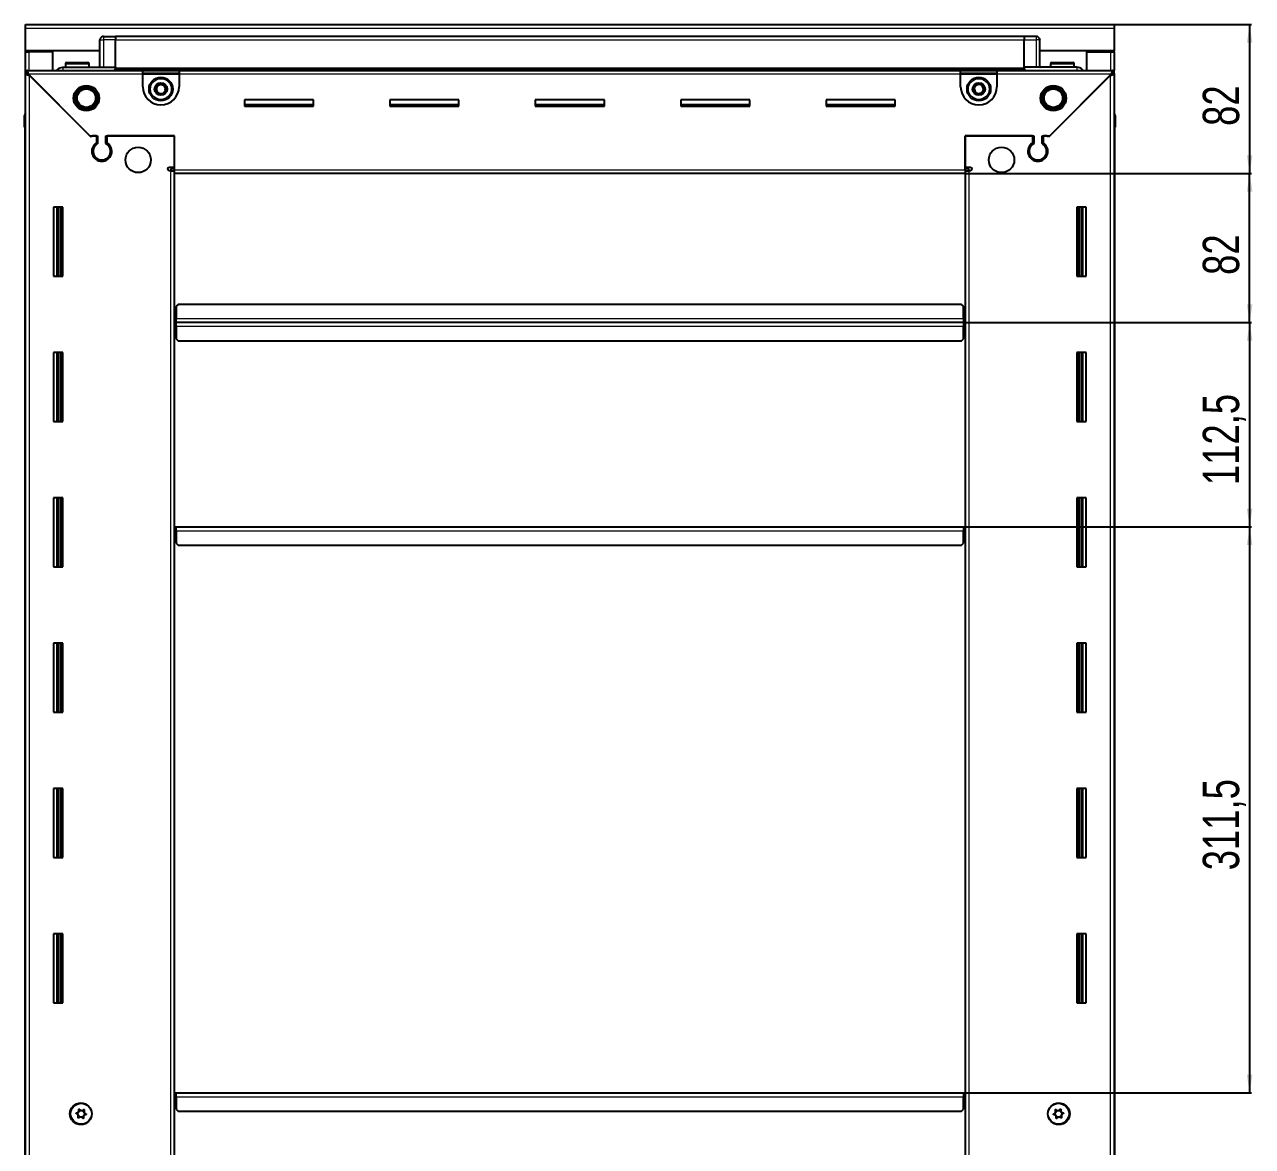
# Model space of a CAD drawing. Header units: millimetres. Extents: x 877 to 3916, y -1024 to 1882.
# Drawn here: x 3240 to 3916, y 1130 to 1748 of the extents above; entities that cross this region are included whole.
import ezdxf

# ---------------------------------------------------------------- set-up
doc = ezdxf.new("R2010")
doc.units = ezdxf.units.MM
doc.layers.add('FORMAT', color=7, linetype='Continuous')
doc.styles.add('SLDTEXTSTYLE0', font='TXT', dxfattribs={"width": 0.75})
doc.dimstyles.new('SLDDIMSTYLE0', dxfattribs={"dimtxt": 20, "dimasz": 10, "dimexe": 0, "dimexo": 0.0625, "dimgap": 5, "dimtad": 2, "dimdec": 1, "dimrnd": 1e-09, "dimzin": 12, "dimdsep": 46, "dimtxsty": 'SLDTEXTSTYLE0', "dimsah": 1, "dimcen": 0.09, "dimadec": 0, "dimazin": 3, "dimtfac": 1, "dimtofl": 0, "dimtmove": 0, "dimatfit": 3, "dimfxl": 0, "dimfrac": 2, "dimtolj": 1, "dimtzin": 12, "dimarcsym": 0})

# ---------------------------------------------------------------- blocks, each defined once
blk = doc.blocks.new('_D_6')
at = {"layer": 'FORMAT'}
for p, q in [((3839.81, 1747.66), (3915.3, 1747.66)), ((3914.3, 1747.66), (3914.3, 1665.66)), ((3757.81, 1665.66), (3915.3, 1665.66))]:
    blk.add_line(p, q, dxfattribs=at)
for points in [[(3914.3, 1747.66), (3912.76, 1737.66), (3915.84, 1737.66)], [(3914.3, 1665.66), (3915.84, 1675.66), (3912.76, 1675.66)]]:
    blk.add_solid(points, dxfattribs=at)
at = {"layer": 'FORMAT', "insert": (3888.52, 1691.88), "char_height": 20, "attachment_point": 1, "rotation": 90, "style": 'SLDTEXTSTYLE0'}
blk.add_mtext('82', dxfattribs=at)
blk = doc.blocks.new('_D_7')
at = {"layer": 'FORMAT'}
for p, q in [((3757.81, 1665.66), (3915.3, 1665.66)), ((3914.3, 1583.66), (3914.3, 1665.66)), ((3756.81, 1583.66), (3915.3, 1583.66))]:
    blk.add_line(p, q, dxfattribs=at)
for points in [[(3914.3, 1665.66), (3912.76, 1655.66), (3915.84, 1655.66)], [(3914.3, 1583.66), (3915.84, 1593.66), (3912.76, 1593.66)]]:
    blk.add_solid(points, dxfattribs=at)
at = {"layer": 'FORMAT', "insert": (3888.52, 1609.88), "char_height": 20, "attachment_point": 1, "rotation": 90, "style": 'SLDTEXTSTYLE0'}
blk.add_mtext('82', dxfattribs=at)
blk = doc.blocks.new('_D_8')
at = {"layer": 'FORMAT'}
for p, q in [((3756.81, 1583.66), (3915.3, 1583.66)), ((3914.3, 1583.66), (3914.3, 1471.16)), ((3756.81, 1471.16), (3915.3, 1471.16))]:
    blk.add_line(p, q, dxfattribs=at)
for points in [[(3914.3, 1583.66), (3912.76, 1573.66), (3915.84, 1573.66)], [(3914.3, 1471.16), (3915.84, 1481.16), (3912.76, 1481.16)]]:
    blk.add_solid(points, dxfattribs=at)
at = {"layer": 'FORMAT', "insert": (3888.52, 1494.16), "char_height": 20, "attachment_point": 1, "rotation": 90, "style": 'SLDTEXTSTYLE0'}
blk.add_mtext('112,5', dxfattribs=at)
blk = doc.blocks.new('_D_9')
at = {"layer": 'FORMAT'}
for p, q in [((3756.81, 1471.16), (3915.3, 1471.16)), ((3914.3, 1471.16), (3914.3, 1159.66)), ((3756.81, 1159.66), (3915.3, 1159.66))]:
    blk.add_line(p, q, dxfattribs=at)
for points in [[(3914.3, 1471.16), (3912.76, 1461.16), (3915.84, 1461.16)], [(3914.3, 1159.66), (3915.84, 1169.66), (3912.76, 1169.66)]]:
    blk.add_solid(points, dxfattribs=at)
at = {"layer": 'FORMAT', "insert": (3888.52, 1282.16), "char_height": 20, "attachment_point": 1, "rotation": 90, "style": 'SLDTEXTSTYLE0'}
blk.add_mtext('311,5', dxfattribs=at)

msp = doc.modelspace()

# ---------------------------------------------------------------- linework, layer by layer
at = {"color": 7, "linetype": 'Continuous', "lineweight": 25}
for p, q in [((3240.8, 1745.56), (3240.8, 1747.66)), ((3240.8, 1747.66), (3839.8, 1747.66)), ((3240.8, 1733.16), (3240.8, 1745.56)), ((3839.8, 1747.66), (3839.8, 1745.56)), ((3839.8, 1745.56), (3839.8, 1733.16)), ((3281.8, 1724.16), (3281.8, 1739.16)), ((3282.48, 1740.66), (3282.48, 1740.66)), ((3283.8, 1741.16), (3290.3, 1741.16)), ((3283.8, 1741.16), (3290.3, 1741.16)), ((3290.3, 1741.16), (3290.3, 1741.16)), ((3290.3, 1741.16), (3290.3, 1741.16)), ((3290.3, 1741.16), (3290.3, 1739.16)), ((3790.3, 1741.01), (3290.3, 1741.01)), ((3290.3, 1724.16), (3290.3, 1739.16)), ((3790.3, 1741.16), (3790.3, 1741.16)), ((3796.8, 1741.16), (3790.3, 1741.16)), ((3796.8, 1741.16), (3790.3, 1741.16)), ((3790.3, 1741.16), (3790.3, 1739.16)), ((3790.3, 1724.16), (3790.3, 1739.16)), ((3798.8, 1739.16), (3798.8, 1739.16)), ((3798.8, 1724.16), (3798.8, 1739.16)), ((3281.8, 1733.16), (3240.8, 1733.16)), ((3240.8, 1732.66), (3240.8, 1733.16)), ((3240.8, 1732.66), (3242.9, 1732.66)), ((3240.8, 1722.41), (3240.8, 1732.66)), ((3242.3, 1732.66), (3242.3, 1733.16)), ((3255.8, 1732.66), (3242.9, 1732.66)), ((3255.8, 1722.41), (3255.8, 1732.66)), ((3839.8, 1733.16), (3798.8, 1733.16)), ((3824.8, 1732.66), (3837.7, 1732.66)), ((3824.8, 1722.41), (3824.8, 1732.66)), ((3837.7, 1732.66), (3839.8, 1732.66)), ((3838.3, 1732.66), (3838.3, 1733.16)), ((3839.8, 1732.66), (3839.8, 1733.16)), ((3839.8, 1732.66), (3839.8, 1722.41)), ((3261.3, 1724.16), (3290.3, 1724.16)), ((3262.8, 1726.06), (3262.8, 1724.16)), ((3263.6, 1726.86), (3275, 1726.86)), ((3275.8, 1724.16), (3275.8, 1726.06)), ((3290.23, 1722.41), (3290.3, 1724.13)), ((3290.3, 1724.16), (3290.3, 1723.66)), ((3290.3, 1723.01), (3790.3, 1723.01)), ((3790.3, 1724.16), (3790.3, 1723.66)), ((3819.3, 1724.16), (3790.3, 1724.16)), ((3790.3, 1724.13), (3790.38, 1722.41)), ((3804.8, 1726.06), (3804.8, 1724.16)), ((3805.6, 1726.86), (3817, 1726.86)), ((3817.8, 1724.16), (3817.8, 1726.06)), ((3240.8, 1720.91), (3240.8, 1722.41)), ((3240.8, 1722.41), (3241.8, 1722.41)), ((3240.8, 1720.41), (3240.8, 1720.91)), ((3240.8, 1720.91), (3241.8, 1720.91)), ((3240.8, 575.91), (3240.8, 1720.41)), ((3242.3, 1720.41), (3240.8, 1720.41)), ((3241.8, 1722.41), (3305.3, 1722.41)), ((3241.8, 1720.91), (3241.8, 1722.41)), ((3242.4, 1720.31), (3276.3, 1686.41)), ((3277, 1685.71), (3242.9, 1719.81)), ((3305.3, 1720.31), (3305.3, 1722.41)), ((3305.3, 1722.41), (3325.3, 1722.41)), ((3305.3, 1720.91), (3325.3, 1720.91)), ((3305.3, 1713.41), (3305.3, 1720.31)), ((3325.3, 1722.41), (3755.3, 1722.41)), ((3325.3, 1722.41), (3325.3, 1720.31)), ((3325.3, 1720.31), (3325.3, 1713.41)), ((3755.3, 1720.31), (3755.3, 1722.41)), ((3755.3, 1722.41), (3775.3, 1722.41)), ((3755.3, 1720.91), (3775.3, 1720.91)), ((3755.3, 1713.41), (3755.3, 1720.31)), ((3775.3, 1722.41), (3838.8, 1722.41)), ((3775.3, 1722.41), (3775.3, 1720.31)), ((3775.3, 1720.31), (3775.3, 1713.41)), ((3837.7, 1719.81), (3803.6, 1685.71)), ((3804.3, 1686.41), (3838.2, 1720.31)), ((3838.3, 1720.41), (3839.8, 1720.41)), ((3838.8, 1720.91), (3838.8, 1722.41)), ((3838.8, 1722.41), (3839.8, 1722.41)), ((3838.8, 1720.91), (3839.8, 1720.91)), ((3839.8, 1720.91), (3839.8, 1722.41)), ((3839.8, 1720.91), (3839.8, 1720.41)), ((3839.8, 1720.41), (3839.8, 575.91)), ((3399.3, 1706.16), (3361.3, 1706.16)), ((3361.3, 1706.16), (3361.3, 1702.66)), ((3399.3, 1703.41), (3361.3, 1703.41)), ((3361.3, 1702.66), (3399.3, 1702.66)), ((3399.3, 1702.66), (3399.3, 1706.16)), ((3479.3, 1706.16), (3441.3, 1706.16)), ((3441.3, 1706.16), (3441.3, 1702.66)), ((3479.3, 1703.41), (3441.3, 1703.41)), ((3441.3, 1702.66), (3479.3, 1702.66)), ((3479.3, 1702.66), (3479.3, 1706.16)), ((3559.3, 1706.16), (3521.3, 1706.16)), ((3521.3, 1706.16), (3521.3, 1702.66)), ((3559.3, 1703.41), (3521.3, 1703.41)), ((3521.3, 1702.66), (3559.3, 1702.66)), ((3559.3, 1702.66), (3559.3, 1706.16)), ((3639.3, 1706.16), (3601.3, 1706.16)), ((3601.3, 1706.16), (3601.3, 1702.66)), ((3639.3, 1703.41), (3601.3, 1703.41)), ((3601.3, 1702.66), (3639.3, 1702.66)), ((3639.3, 1702.66), (3639.3, 1706.16)), ((3719.3, 1706.16), (3681.3, 1706.16)), ((3681.3, 1706.16), (3681.3, 1702.66)), ((3719.3, 1703.41), (3681.3, 1703.41)), ((3681.3, 1702.66), (3719.3, 1702.66)), ((3719.3, 1702.66), (3719.3, 1706.16)), ((3240.3, 1697.66), (3240.3, 1691.16)), ((3240.3, 1691.16), (3240.3, 1697.66)), ((3839.8, 1698.98), (3839.8, 1698.98)), ((3840.3, 1697.66), (3840.3, 1691.16)), ((3840.3, 1691.16), (3840.3, 1697.66)), ((3240.3, 1691.16), (3240.3, 1691.16)), ((3240.8, 1691.16), (3240.3, 1691.16)), ((3240.45, 1691.16), (3240.45, 605.16)), ((3839.8, 1691.16), (3840.3, 1691.16)), ((3840.15, 605.16), (3840.15, 1691.16)), ((3840.3, 1691.16), (3840.3, 1691.16)), ((3840.3, 1691.16), (3840.3, 1691.16)), ((3276.3, 1686.41), (3280.5, 1686.41)), ((3277.7, 1686.41), (3277, 1685.71)), ((3279.8, 1686.41), (3277.7, 1686.41)), ((3279.8, 1686.41), (3279.8, 1682.52)), ((3280.5, 1686.41), (3280.5, 1682.12)), ((3285.1, 1686.41), (3322.8, 1686.41)), ((3285.1, 1682.12), (3285.1, 1686.41)), ((3285.8, 1682.52), (3285.8, 1686.41)), ((3322.8, 1686.41), (3285.8, 1686.41)), ((3322.8, 1667.76), (3322.8, 1686.41)), ((3322.8, 1669.16), (3322.8, 1686.41)), ((3757.8, 1686.41), (3795.5, 1686.41)), ((3757.8, 1667.76), (3757.8, 1686.41)), ((3757.8, 1686.41), (3757.8, 1669.16)), ((3794.8, 1686.41), (3757.8, 1686.41)), ((3794.8, 1686.41), (3794.8, 1682.52)), ((3795.5, 1686.41), (3795.5, 1682.12)), ((3800.1, 1686.41), (3804.3, 1686.41)), ((3800.1, 1682.12), (3800.1, 1686.41)), ((3802.9, 1686.41), (3800.8, 1686.41)), ((3800.8, 1682.52), (3800.8, 1686.41)), ((3803.6, 1685.71), (3802.9, 1686.41)), ((3280.8, 1673.55), (3280.8, 1672.79)), ((3319.95, 1669.16), (3322.8, 1669.16)), ((3757.8, 1669.16), (3760.65, 1669.16)), ((3799.8, 1673.55), (3799.8, 1672.79)), ((3320.7, 1667.16), (3319.95, 1667.16)), ((3320.7, 1667.16), (3322.8, 1667.16)), ((3322.8, 1668.16), (3320.8, 1668.16)), ((3320.8, 1668.16), (3320.8, 1667.16)), ((3322.8, 1665.66), (3322.8, 1667.76)), ((3757.8, 1665.66), (3322.8, 1665.66)), ((3322.8, 630.66), (3322.8, 1665.66)), ((3759.8, 1668.16), (3757.8, 1668.16)), ((3757.8, 1667.76), (3757.8, 1665.66)), ((3757.8, 1667.16), (3759.9, 1667.16)), ((3757.8, 1665.66), (3757.8, 630.66)), ((3759.8, 1667.16), (3759.8, 1668.16)), ((3760.65, 1667.16), (3759.9, 1667.16)), ((3261.3, 1647.16), (3256.3, 1647.16)), ((3256.3, 1647.16), (3256.3, 1609.16)), ((3258.45, 1609.16), (3258.45, 1647.16)), ((3260.24, 1609.16), (3260.24, 1647.16)), ((3260.28, 1609.16), (3260.28, 1647.16)), ((3261.3, 1609.16), (3261.3, 1647.16)), ((3819.3, 1647.16), (3819.3, 1609.16)), ((3824.3, 1647.16), (3819.3, 1647.16)), ((3820.32, 1647.16), (3820.32, 1609.16)), ((3820.36, 1647.16), (3820.36, 1609.16)), ((3822.15, 1647.16), (3822.15, 1609.16)), ((3824.3, 1609.16), (3824.3, 1647.16)), ((3256.3, 1609.16), (3261.3, 1609.16)), ((3819.3, 1609.16), (3824.3, 1609.16)), ((3324.8, 1593.66), (3323.8, 1592.66)), ((3323.8, 1592.66), (3323.8, 1585.76)), ((3755.8, 1593.66), (3324.8, 1593.66)), ((3756.8, 1592.66), (3755.8, 1593.66)), ((3756.8, 1585.76), (3756.8, 1592.66)), ((3323.55, 1583.66), (3322.8, 1583.66)), ((3323.8, 1586.51), (3323.55, 1586.51)), ((3323.55, 1586.51), (3323.55, 1583.66)), ((3323.55, 1583.66), (3323.55, 1580.81)), ((3323.55, 1580.81), (3323.8, 1580.81)), ((3323.8, 1583.66), (3323.8, 1585.76)), ((3323.8, 1581.56), (3323.8, 1583.66)), ((3756.8, 1583.66), (3323.8, 1583.66)), ((3323.8, 1581.56), (3323.8, 1574.66)), ((3757.05, 1586.51), (3756.8, 1586.51)), ((3756.8, 1585.76), (3756.8, 1583.66)), ((3756.8, 1583.66), (3756.8, 1581.56)), ((3756.8, 1574.66), (3756.8, 1581.56)), ((3756.8, 1580.81), (3757.05, 1580.81)), ((3757.05, 1583.66), (3757.05, 1586.51)), ((3757.05, 1580.81), (3757.05, 1583.66)), ((3757.8, 1583.66), (3757.05, 1583.66)), ((3323.8, 1574.66), (3324.8, 1573.66)), ((3755.8, 1573.66), (3756.8, 1574.66)), ((3324.8, 1573.66), (3755.8, 1573.66)), ((3261.3, 1567.16), (3256.3, 1567.16)), ((3256.3, 1567.16), (3256.3, 1529.16)), ((3258.45, 1529.16), (3258.45, 1567.16)), ((3260.24, 1529.16), (3260.24, 1567.16)), ((3260.28, 1529.16), (3260.28, 1567.16)), ((3261.3, 1529.16), (3261.3, 1567.16)), ((3819.3, 1567.16), (3819.3, 1529.16)), ((3824.3, 1567.16), (3819.3, 1567.16)), ((3820.32, 1567.16), (3820.32, 1529.16)), ((3820.36, 1567.16), (3820.36, 1529.16)), ((3822.15, 1567.16), (3822.15, 1529.16)), ((3824.3, 1529.16), (3824.3, 1567.16)), ((3256.3, 1529.16), (3261.3, 1529.16)), ((3819.3, 1529.16), (3824.3, 1529.16)), ((3261.3, 1487.16), (3256.3, 1487.16)), ((3256.3, 1487.16), (3256.3, 1449.16)), ((3258.45, 1449.16), (3258.45, 1487.16)), ((3260.24, 1449.16), (3260.24, 1487.16)), ((3260.28, 1449.16), (3260.28, 1487.16)), ((3261.3, 1449.16), (3261.3, 1487.16)), ((3819.3, 1487.16), (3819.3, 1449.16)), ((3824.3, 1487.16), (3819.3, 1487.16)), ((3820.32, 1487.16), (3820.32, 1449.16)), ((3820.36, 1487.16), (3820.36, 1449.16)), ((3822.15, 1487.16), (3822.15, 1449.16)), ((3824.3, 1449.16), (3824.3, 1487.16)), ((3322.8, 1471.16), (3323.55, 1471.16)), ((3323.55, 1471.16), (3323.55, 1468.31)), ((3323.55, 1468.31), (3323.8, 1468.31)), ((3323.8, 1469.06), (3323.8, 1471.16)), ((3323.8, 1471.16), (3756.8, 1471.16)), ((3323.8, 1469.06), (3323.8, 1462.16)), ((3756.8, 1471.16), (3756.8, 1469.06)), ((3756.8, 1462.16), (3756.8, 1469.06)), ((3756.8, 1468.31), (3757.05, 1468.31)), ((3757.05, 1468.31), (3757.05, 1471.16)), ((3757.05, 1471.16), (3757.8, 1471.16)), ((3323.8, 1462.16), (3324.8, 1461.16)), ((3324.8, 1461.16), (3755.8, 1461.16)), ((3755.8, 1461.16), (3756.8, 1462.16)), ((3256.3, 1449.16), (3261.3, 1449.16)), ((3819.3, 1449.16), (3824.3, 1449.16)), ((3261.3, 1407.16), (3256.3, 1407.16)), ((3256.3, 1407.16), (3256.3, 1369.16)), ((3258.45, 1369.16), (3258.45, 1407.16)), ((3260.24, 1369.16), (3260.24, 1407.16)), ((3260.28, 1369.16), (3260.28, 1407.16)), ((3261.3, 1369.16), (3261.3, 1407.16)), ((3819.3, 1407.16), (3819.3, 1369.16)), ((3824.3, 1407.16), (3819.3, 1407.16)), ((3820.32, 1407.16), (3820.32, 1369.16)), ((3820.36, 1407.16), (3820.36, 1369.16)), ((3822.15, 1407.16), (3822.15, 1369.16)), ((3824.3, 1369.16), (3824.3, 1407.16)), ((3256.3, 1369.16), (3261.3, 1369.16)), ((3819.3, 1369.16), (3824.3, 1369.16)), ((3261.3, 1327.16), (3256.3, 1327.16)), ((3256.3, 1327.16), (3256.3, 1289.16)), ((3258.45, 1289.16), (3258.45, 1327.16)), ((3260.24, 1289.16), (3260.24, 1327.16)), ((3260.28, 1289.16), (3260.28, 1327.16)), ((3261.3, 1289.16), (3261.3, 1327.16)), ((3819.3, 1327.16), (3819.3, 1289.16)), ((3824.3, 1327.16), (3819.3, 1327.16)), ((3820.32, 1327.16), (3820.32, 1289.16)), ((3820.36, 1327.16), (3820.36, 1289.16)), ((3822.15, 1327.16), (3822.15, 1289.16)), ((3824.3, 1289.16), (3824.3, 1327.16)), ((3256.3, 1289.16), (3261.3, 1289.16)), ((3819.3, 1289.16), (3824.3, 1289.16)), ((3261.3, 1247.16), (3256.3, 1247.16)), ((3256.3, 1247.16), (3256.3, 1209.16)), ((3258.45, 1209.16), (3258.45, 1247.16)), ((3260.24, 1209.16), (3260.24, 1247.16)), ((3260.28, 1209.16), (3260.28, 1247.16)), ((3261.3, 1209.16), (3261.3, 1247.16)), ((3819.3, 1247.16), (3819.3, 1209.16)), ((3824.3, 1247.16), (3819.3, 1247.16)), ((3820.32, 1247.16), (3820.32, 1209.16)), ((3820.36, 1247.16), (3820.36, 1209.16)), ((3822.15, 1247.16), (3822.15, 1209.16)), ((3824.3, 1209.16), (3824.3, 1247.16)), ((3256.3, 1209.16), (3261.3, 1209.16)), ((3819.3, 1209.16), (3824.3, 1209.16)), ((3322.8, 1159.66), (3323.55, 1159.66)), ((3323.55, 1159.66), (3323.55, 1156.81)), ((3323.55, 1156.81), (3323.8, 1156.81)), ((3323.8, 1157.56), (3323.8, 1159.66)), ((3323.8, 1159.66), (3756.8, 1159.66)), ((3323.8, 1157.56), (3323.8, 1150.66)), ((3756.8, 1159.66), (3756.8, 1157.56)), ((3756.8, 1150.66), (3756.8, 1157.56)), ((3756.8, 1156.81), (3757.05, 1156.81)), ((3757.05, 1156.81), (3757.05, 1159.66)), ((3757.05, 1159.66), (3757.8, 1159.66)), ((3323.8, 1150.66), (3324.8, 1149.66)), ((3324.8, 1149.66), (3755.8, 1149.66)), ((3755.8, 1149.66), (3756.8, 1150.66))]:
    msp.add_line(p, q, dxfattribs=at)
at = {"color": 8, "linetype": 'Continuous', "lineweight": 18}
for p, q in [((3839.8, 1745.56), (3240.8, 1745.56)), ((3281.8, 1739.16), (3283.8, 1739.16)), ((3283.8, 1741.16), (3283.8, 1739.16)), ((3283.8, 1739.16), (3283.8, 1724.16)), ((3290.3, 1739.16), (3283.8, 1739.16)), ((3790.3, 1739.01), (3290.3, 1739.01)), ((3790.3, 1739.16), (3796.8, 1739.16)), ((3796.8, 1741.16), (3796.8, 1739.16)), ((3796.8, 1739.16), (3796.8, 1724.16)), ((3798.8, 1739.16), (3796.8, 1739.16)), ((3242.9, 1732.66), (3242.9, 1733.16)), ((3242.9, 1722.41), (3242.9, 1732.66)), ((3837.7, 1733.16), (3837.7, 1732.66)), ((3837.7, 1732.66), (3837.7, 1722.41)), ((3262.8, 1726.06), (3275.8, 1726.06)), ((3790.3, 1723.66), (3290.3, 1723.66)), ((3804.8, 1726.06), (3817.8, 1726.06)), ((3305.3, 1720.31), (3242.4, 1720.31)), ((3242.9, 1719.81), (3242.9, 576.51)), ((3790.3, 1722.42), (3290.3, 1722.42)), ((3305.3, 1720.31), (3325.3, 1720.31)), ((3755.3, 1720.31), (3325.3, 1720.31)), ((3755.3, 1720.31), (3775.3, 1720.31)), ((3838.2, 1720.31), (3775.3, 1720.31)), ((3837.7, 576.51), (3837.7, 1719.81)), ((3240.8, 1697.66), (3240.3, 1697.66)), ((3839.8, 1697.66), (3840.3, 1697.66)), ((3320.7, 629.16), (3320.7, 1667.16)), ((3322.8, 1667.76), (3757.8, 1667.76)), ((3759.9, 1667.16), (3759.9, 629.16)), ((3257.8, 1647.16), (3257.8, 1609.16)), ((3259.04, 1647.16), (3259.04, 1609.16)), ((3821.57, 1609.16), (3821.57, 1647.16)), ((3822.8, 1609.16), (3822.8, 1647.16)), ((3756.8, 1585.76), (3323.8, 1585.76)), ((3323.8, 1581.56), (3756.8, 1581.56)), ((3257.8, 1567.16), (3257.8, 1529.16)), ((3259.04, 1567.16), (3259.04, 1529.16)), ((3821.57, 1529.16), (3821.57, 1567.16)), ((3822.8, 1529.16), (3822.8, 1567.16)), ((3257.8, 1487.16), (3257.8, 1449.16)), ((3259.04, 1487.16), (3259.04, 1449.16)), ((3821.57, 1449.16), (3821.57, 1487.16)), ((3822.8, 1449.16), (3822.8, 1487.16)), ((3323.8, 1469.06), (3756.8, 1469.06)), ((3257.8, 1407.16), (3257.8, 1369.16)), ((3259.04, 1407.16), (3259.04, 1369.16)), ((3821.57, 1369.16), (3821.57, 1407.16)), ((3822.8, 1369.16), (3822.8, 1407.16)), ((3257.8, 1327.16), (3257.8, 1289.16)), ((3259.04, 1327.16), (3259.04, 1289.16)), ((3821.57, 1289.16), (3821.57, 1327.16)), ((3822.8, 1289.16), (3822.8, 1327.16)), ((3257.8, 1247.16), (3257.8, 1209.16)), ((3259.04, 1247.16), (3259.04, 1209.16)), ((3821.57, 1209.16), (3821.57, 1247.16)), ((3822.8, 1209.16), (3822.8, 1247.16)), ((3323.8, 1157.56), (3756.8, 1157.56))]:
    msp.add_line(p, q, dxfattribs=at)
at = {"color": 7, "linetype": 'Continuous', "lineweight": 25, "flags": 128}
msp.add_lwpolyline([(3798.65, 1739.91), (3798.76, 1739.55), (3798.8, 1739.16)], dxfattribs=at)
at = {"color": 7, "linetype": 'Continuous', "lineweight": 25}
for centre, radius in [((3315.3, 1712.16), 6.5), ((3765.3, 1712.16), 6.5), ((3274.3, 1707.16), 7), ((3274.3, 1707.16), 6.02), ((3274.3, 1707.16), 5.1), ((3315.3, 1712.16), 3.46), ((3765.3, 1712.16), 3.46), ((3806.3, 1707.16), 7), ((3806.3, 1707.16), 6.02), ((3806.3, 1707.16), 5.1), ((3302.8, 1673.16), 7), ((3777.8, 1673.16), 7), ((3271.3, 1148.16), 6), ((3271.45, 1148.16), 5.79), ((3271.45, 1148.16), 1.85), ((3809.3, 1148.16), 6), ((3809.15, 1148.16), 5.79), ((3809.15, 1148.16), 1.85)]:
    msp.add_circle(centre, radius, dxfattribs=at)
at = {"color": 8, "linetype": 'Continuous', "lineweight": 18}
for centre in [(3315.3, 1712.16), (3765.3, 1712.16)]:
    msp.add_circle(centre, 5.7, dxfattribs=at)
at = {"color": 7, "linetype": 'Continuous', "lineweight": 25}
for centre, radius, start, end in [((3283.8, 1739.16), 2, 90, 180), ((3283.8, 1739.16), 2, 123.94202, 131.40962), ((3283.8, 1739.16), 2, 90, 108.58003), ((3796.8, 1739.16), 2, 0, 90), ((3263.6, 1726.06), 0.8, 90, 180), ((3275, 1726.06), 0.8, 0, 90), ((3281.6, 1724.36), 0.2, 270, 0), ((3799, 1724.36), 0.2, 180, 270), ((3805.6, 1726.06), 0.8, 90, 180), ((3817, 1726.06), 0.8, 0, 90), ((3315.3, 1713.41), 10, 180, 270), ((3315.3, 1712.16), 2.5, 134.01559, 194.01559), ((3315.3, 1712.16), 2.5, 194.01559, 254.01559), ((3315.3, 1712.16), 2.5, 74.01559, 134.01559), ((3315.3, 1712.16), 2.5, 254.01559, 314.01559), ((3315.3, 1713.41), 10, 270, 0), ((3315.3, 1712.16), 2.5, 14.01559, 74.01559), ((3315.3, 1712.16), 2.5, 314.01559, 14.01559), ((3765.3, 1713.41), 10, 180, 270), ((3765.3, 1712.16), 2.5, 160.11158, 220.11158), ((3765.3, 1712.16), 2.5, 100.11158, 160.11158), ((3765.3, 1712.16), 2.5, 220.11158, 280.11158), ((3765.3, 1712.16), 2.5, 40.11158, 100.11158), ((3765.3, 1713.41), 10, 270, 0), ((3765.3, 1712.16), 2.5, 280.11158, 340.11158), ((3765.3, 1712.16), 2.5, 340.11158, 40.11158), ((3242.3, 1697.66), 2, 138.59038, 180), ((3838.3, 1697.66), 2, 0, 41.39416), ((3282.8, 1677.91), 5.5, 123.05573, 56.94427), ((3282.8, 1677.91), 4.8, 118.63099, 61.36901), ((3797.8, 1677.91), 5.5, 123.05573, 56.94427), ((3797.8, 1677.91), 4.8, 118.63099, 61.36901), ((3319.95, 1668.16), 1, 90, 270), ((3760.65, 1668.16), 1, 270, 90)]:
    msp.add_arc(centre, radius, start, end, dxfattribs=at)
for points, knots in [([(3258.09, 1722.41), (3258.21, 1722.61), (3258.59, 1723.26), (3259.75, 1723.97), (3260.78, 1724.09), (3261.3, 1724.16)], [0, 0, 0, 0, 0.1822499, 0.5911249, 1, 1, 1, 1]), ([(3290.3, 1724.16), (3290.3, 1724.12), (3290.3, 1724.05), (3290.3, 1723.43), (3290.3, 1722.87), (3290.3, 1722.49), (3290.3, 1722.48)], [0, 0, 0, 0, 0.3302672, 0.6605344, 0.9908016, 1, 1, 1, 1]), ([(3790.3, 1724.16), (3790.3, 1724.12), (3790.3, 1724.05), (3790.3, 1723.43), (3790.3, 1722.87), (3790.3, 1722.49), (3790.3, 1722.48)], [0, 0, 0, 0, 0.330266, 0.660532, 0.990799, 1, 1, 1, 1]), ([(3822.52, 1722.41), (3822.4, 1722.61), (3822.01, 1723.26), (3820.86, 1723.97), (3819.82, 1724.09), (3819.3, 1724.16)], [0, 0, 0, 0, 0.1822499, 0.5911249, 1, 1, 1, 1]), ([(3240.8, 1720.41), (3240.83, 1720.36), (3240.88, 1720.27), (3241.27, 1720.14), (3241.83, 1720.01), (3242.41, 1719.9), (3242.78, 1719.83), (3242.9, 1719.81)], [0, 0, 0, 0, 0.230255, 0.448522, 0.666786, 0.88505, 1, 1, 1, 1]), ([(3242.4, 1720.31), (3242.36, 1720.56), (3242.27, 1721.06), (3242.13, 1721.7), (3242, 1722.16), (3241.89, 1722.38), (3241.82, 1722.4), (3241.8, 1722.41)], [0, 0, 0, 0, 0.230255, 0.448522, 0.666786, 0.88505, 1, 1, 1, 1]), ([(3837.7, 1719.81), (3837.95, 1719.85), (3838.45, 1719.94), (3839.09, 1720.08), (3839.55, 1720.21), (3839.77, 1720.32), (3839.79, 1720.39), (3839.8, 1720.41)], [0, 0, 0, 0, 0.230255, 0.448522, 0.666786, 0.88505, 1, 1, 1, 1]), ([(3838.8, 1722.41), (3838.76, 1722.38), (3838.67, 1722.33), (3838.53, 1721.94), (3838.4, 1721.38), (3838.29, 1720.8), (3838.22, 1720.43), (3838.2, 1720.31)], [0, 0, 0, 0, 0.230255, 0.448522, 0.666786, 0.88505, 1, 1, 1, 1]), ([(3312.53, 1712.95), (3312.9, 1713.31), (3313.59, 1713.98), (3314.28, 1714.65), (3314.6, 1714.96)], [0, 0, 0, 0, 0.534686, 1, 1, 1, 1]), ([(3313.23, 1710.15), (3313.14, 1710.49), (3312.94, 1711.29), (3312.7, 1712.25), (3312.56, 1712.83), (3312.53, 1712.95)], [0, 0, 0, 0, 0.362901, 0.866875, 1, 1, 1, 1]), ([(3316, 1709.36), (3315.5, 1709.5), (3314.58, 1709.77), (3313.65, 1710.03), (3313.23, 1710.15)], [0, 0, 0, 0, 0.534686, 1, 1, 1, 1]), ([(3314.6, 1714.96), (3315.1, 1714.82), (3316.03, 1714.55), (3316.95, 1714.29), (3317.38, 1714.16)], [0, 0, 0, 0, 0.534686, 1, 1, 1, 1]), ([(3318.08, 1711.36), (3317.71, 1711.01), (3317.01, 1710.34), (3316.32, 1709.67), (3316, 1709.36)], [0, 0, 0, 0, 0.534686, 1, 1, 1, 1]), ([(3317.38, 1714.16), (3317.41, 1714.04), (3317.55, 1713.46), (3317.79, 1712.5), (3317.99, 1711.7), (3318.08, 1711.36)], [0, 0, 0, 0, 0.133125, 0.637099, 1, 1, 1, 1]), ([(3762.46, 1711.65), (3762.5, 1711.77), (3762.71, 1712.33), (3763.04, 1713.27), (3763.32, 1714.04), (3763.44, 1714.37)], [0, 0, 0, 0, 0.133125, 0.637099, 1, 1, 1, 1]), ([(3764.32, 1709.44), (3763.99, 1709.84), (3763.37, 1710.58), (3762.75, 1711.31), (3762.46, 1711.65)], [0, 0, 0, 0, 0.534686, 1, 1, 1, 1]), ([(3763.44, 1714.37), (3763.95, 1714.46), (3764.9, 1714.63), (3765.84, 1714.79), (3766.28, 1714.87)], [0, 0, 0, 0, 0.534686, 1, 1, 1, 1]), ([(3767.16, 1709.95), (3766.65, 1709.86), (3765.7, 1709.69), (3764.76, 1709.52), (3764.32, 1709.44)], [0, 0, 0, 0, 0.534686, 1, 1, 1, 1]), ([(3766.28, 1714.87), (3766.62, 1714.48), (3767.24, 1713.74), (3767.86, 1713.01), (3768.14, 1712.67)], [0, 0, 0, 0, 0.534686, 1, 1, 1, 1]), ([(3768.14, 1712.67), (3768.03, 1712.34), (3767.75, 1711.57), (3767.41, 1710.63), (3767.2, 1710.07), (3767.16, 1709.95)], [0, 0, 0, 0, 0.362901, 0.866875, 1, 1, 1, 1]), ([(3273.09, 1150.43), (3273.08, 1150.44), (3273.05, 1150.45), (3272.99, 1150.45), (3272.86, 1150.41), (3272.51, 1150.23), (3272.03, 1149.99), (3271.39, 1150.03), (3270.96, 1150.3), (3270.65, 1150.54), (3270.45, 1150.68), (3270.37, 1150.72), (3270.32, 1150.72), (3270.29, 1150.71), (3270.27, 1150.69), (3270.23, 1150.63), (3270.19, 1150.36), (3270.18, 1149.89), (3270.01, 1149.2), (3269.41, 1148.81), (3268.96, 1148.66), (3268.73, 1148.53), (3268.68, 1148.48), (3268.67, 1148.45), (3268.66, 1148.42), (3268.68, 1148.38), (3268.7, 1148.35), (3268.76, 1148.29), (3268.94, 1148.16), (3269.26, 1147.95), (3269.66, 1147.62), (3269.9, 1147.03), (3269.82, 1146.5), (3269.77, 1146.11), (3269.77, 1145.96), (3269.79, 1145.91), (3269.82, 1145.88), (3269.85, 1145.87), (3269.91, 1145.87), (3270.05, 1145.91), (3270.39, 1146.09), (3270.88, 1146.33), (3271.51, 1146.29), (3271.95, 1146.02), (3272.25, 1145.77), (3272.45, 1145.63), (3272.54, 1145.6), (3272.58, 1145.6), (3272.61, 1145.61), (3272.63, 1145.63), (3272.67, 1145.69), (3272.71, 1145.96), (3272.72, 1146.43), (3272.89, 1147.12), (3273.49, 1147.51), (3273.94, 1147.66), (3274.18, 1147.79), (3274.22, 1147.84), (3274.24, 1147.87), (3274.24, 1147.9), (3274.23, 1147.93), (3274.2, 1147.97), (3274.14, 1148.03), (3273.96, 1148.16), (3273.64, 1148.37), (3273.24, 1148.7), (3273, 1149.28), (3273.08, 1149.82), (3273.14, 1150.21), (3273.13, 1150.36), (3273.11, 1150.41), (3273.09, 1150.42), (3273.09, 1150.43)], [0, 0, 0, 0, 0.002009, 0.00442, 0.009365, 0.025528, 0.067705, 0.095786, 0.124646, 0.150342, 0.160519, 0.163394, 0.165697, 0.167245, 0.168874, 0.17077, 0.178606, 0.211994, 0.249994, 0.287995, 0.321383, 0.329219, 0.331115, 0.332744, 0.334292, 0.336217, 0.338535, 0.341318, 0.349662, 0.375358, 0.404217, 0.432298, 0.474475, 0.490639, 0.496669, 0.49844, 0.5, 0.502009, 0.50442, 0.509365, 0.525528, 0.567705, 0.595786, 0.624646, 0.650342, 0.660519, 0.663394, 0.665697, 0.667245, 0.668874, 0.67077, 0.678606, 0.711994, 0.749994, 0.787995, 0.821383, 0.829219, 0.831115, 0.832744, 0.834292, 0.836217, 0.838535, 0.841318, 0.849662, 0.875358, 0.904217, 0.932298, 0.974475, 0.990639, 0.996669, 0.99844, 1, 1, 1, 1]), ([(3807.52, 1150.43), (3807.51, 1150.42), (3807.49, 1150.4), (3807.47, 1150.35), (3807.47, 1150.2), (3807.52, 1149.82), (3807.6, 1149.28), (3807.36, 1148.7), (3806.96, 1148.37), (3806.63, 1148.15), (3806.44, 1148.01), (3806.38, 1147.94), (3806.36, 1147.9), (3806.37, 1147.87), (3806.38, 1147.84), (3806.43, 1147.79), (3806.66, 1147.66), (3807.11, 1147.51), (3807.71, 1147.12), (3807.88, 1146.43), (3807.89, 1145.96), (3807.93, 1145.69), (3807.97, 1145.63), (3807.99, 1145.61), (3808.02, 1145.6), (3808.06, 1145.6), (3808.1, 1145.61), (3808.17, 1145.65), (3808.36, 1145.78), (3808.66, 1146.02), (3809.09, 1146.29), (3809.73, 1146.33), (3810.21, 1146.08), (3810.56, 1145.91), (3810.7, 1145.87), (3810.76, 1145.87), (3810.79, 1145.89), (3810.82, 1145.92), (3810.83, 1145.97), (3810.84, 1146.12), (3810.78, 1146.5), (3810.71, 1147.03), (3810.94, 1147.62), (3811.34, 1147.95), (3811.67, 1148.16), (3811.86, 1148.3), (3811.92, 1148.38), (3811.94, 1148.42), (3811.94, 1148.45), (3811.92, 1148.48), (3811.88, 1148.53), (3811.64, 1148.66), (3811.19, 1148.81), (3810.59, 1149.2), (3810.42, 1149.89), (3810.41, 1150.36), (3810.37, 1150.63), (3810.33, 1150.69), (3810.31, 1150.71), (3810.28, 1150.72), (3810.24, 1150.72), (3810.2, 1150.7), (3810.13, 1150.67), (3809.94, 1150.54), (3809.65, 1150.3), (3809.21, 1150.03), (3808.58, 1149.99), (3808.09, 1150.23), (3807.74, 1150.41), (3807.6, 1150.45), (3807.54, 1150.45), (3807.52, 1150.44), (3807.52, 1150.43)], [0, 0, 0, 0, 0.002009, 0.00442, 0.009365, 0.025528, 0.067705, 0.095786, 0.124646, 0.150342, 0.160519, 0.163394, 0.165697, 0.167245, 0.168874, 0.17077, 0.178606, 0.211994, 0.249994, 0.287995, 0.321383, 0.329219, 0.331115, 0.332744, 0.334292, 0.336217, 0.338535, 0.341318, 0.349662, 0.375358, 0.404217, 0.432298, 0.474475, 0.490639, 0.496669, 0.49844, 0.5, 0.502009, 0.50442, 0.509365, 0.525528, 0.567705, 0.595786, 0.624646, 0.650342, 0.660519, 0.663394, 0.665697, 0.667245, 0.668874, 0.67077, 0.678606, 0.711994, 0.749994, 0.787995, 0.821383, 0.829219, 0.831115, 0.832744, 0.834292, 0.836217, 0.838535, 0.841318, 0.849662, 0.875358, 0.904217, 0.932298, 0.974475, 0.990639, 0.996669, 0.99844, 1, 1, 1, 1])]:
    msp.add_open_spline(points, degree=3, knots=knots, dxfattribs=at)
at = {"color": 8, "linetype": 'Continuous', "lineweight": 18}
for points in [[(3261.3, 1724.16), (3261.3, 1724.11), (3261.3, 1724.04), (3261.3, 1723.6), (3261.3, 1723.15), (3261.3, 1722.74), (3261.3, 1722.46), (3261.3, 1722.41)], [(3819.3, 1724.16), (3819.3, 1724.11), (3819.3, 1724.04), (3819.3, 1723.6), (3819.3, 1723.15), (3819.3, 1722.74), (3819.3, 1722.46), (3819.3, 1722.41)]]:
    msp.add_open_spline(points, degree=3, knots=[0, 0, 0, 0, 0.359753, 0.553414, 0.751185, 0.948956, 1, 1, 1, 1], dxfattribs=at)
at = {"color": 7, "linetype": 'Continuous', "lineweight": 25}
for points in [[(3242.4, 1720.31), (3242.35, 1720.39), (3242.25, 1720.54), (3242.1, 1720.74), (3241.95, 1720.88), (3241.85, 1720.9), (3241.8, 1720.91)], [(3242.3, 1720.41), (3242.31, 1720.36), (3242.33, 1720.26), (3242.47, 1720.11), (3242.67, 1719.96), (3242.82, 1719.86), (3242.9, 1719.81)], [(3837.7, 1719.81), (3837.78, 1719.86), (3837.94, 1719.96), (3838.14, 1720.11), (3838.27, 1720.26), (3838.29, 1720.36), (3838.3, 1720.41)], [(3838.8, 1720.91), (3838.75, 1720.9), (3838.65, 1720.88), (3838.5, 1720.74), (3838.35, 1720.54), (3838.25, 1720.39), (3838.2, 1720.31)]]:
    msp.add_open_spline(points, degree=3, dxfattribs=at)

# ---------------------------------------------------------------- dimensions: what is measured, and where the dimension line sits
at = {"layer": 'FORMAT'}
for base, p1, p2, picture, middle in [((3914.3, 1665.66), (3839.8, 1747.66), (3757.8, 1665.66), '_D_6', (3914.3, 1706.66)), ((3914.3, 1665.66), (3756.8, 1583.66), (3757.8, 1665.66), '_D_7', (3914.3, 1624.66)), ((3914.3, 1471.16), (3756.8, 1583.66), (3756.8, 1471.16), '_D_8', (3914.3, 1527.41)), ((3914.3, 1159.66), (3756.8, 1471.16), (3756.8, 1159.66), '_D_9', (3914.3, 1315.41))]:
    dim = msp.add_linear_dim(base=base, p1=p1, p2=p2, angle=90, dimstyle='SLDDIMSTYLE0', dxfattribs=at)
    dim.commit()
    dim.dimension.update_dxf_attribs({"geometry": picture, "text_midpoint": middle, "dimtype": 160})

doc.saveas('drawing.dxf')
